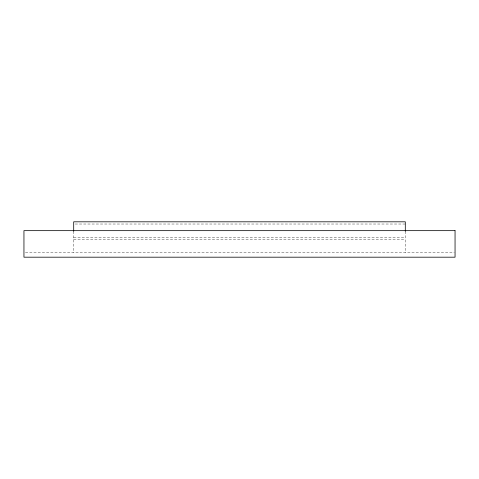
<?xml version="1.0" encoding="UTF-8"?>
<svg xmlns="http://www.w3.org/2000/svg" width="479" height="479" viewBox="0 0 479 479"><rect width="100%" height="100%" fill="white"/><g stroke="black" fill="none" stroke-linecap="round" stroke-linejoin="round"><path stroke-width="0.36" stroke-dasharray="2.4 1.8" d="M75.185 224.022L405.306 224.022M73.694 237.291L405.306 237.291M73.694 239.5L405.306 239.5M25.447 252.762L454.302 252.762M405.306 231.393L405.306 252.762M73.694 231.393L73.694 252.762"/><path stroke-width="0.72" d="M405.306 231.393L405.306 221.813L73.694 221.813L73.694 231.393M455.05 230.656L23.95 230.656L23.95 257.187L455.05 257.187L455.05 230.656"/></g></svg>
